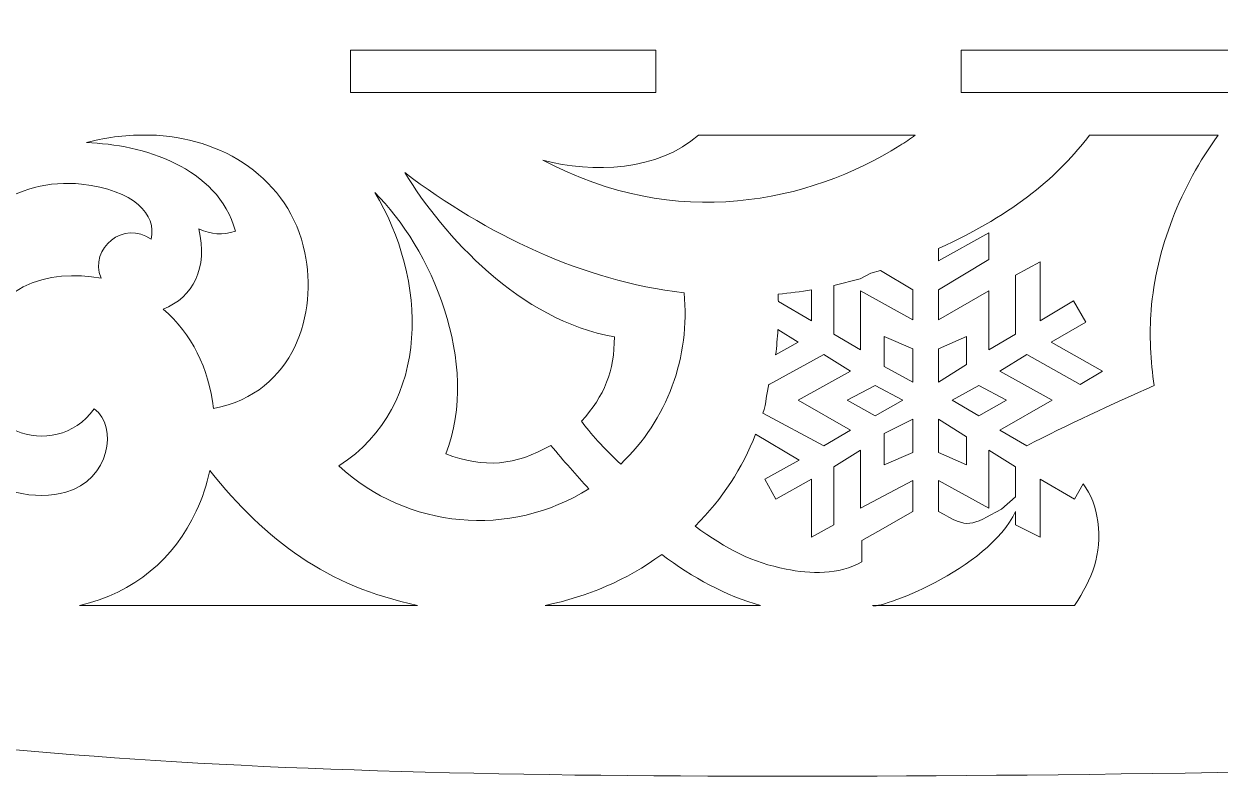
# Model space of a CAD drawing. Header units: centimetres. Extents: x -58 to 67, y -35 to 41.
# Drawn here: x 7.69 to 24.62, y 2.76 to 13.5 of the extents above; entities that cross this region are included whole.
import ezdxf

# ---------------------------------------------------------------- set-up
doc = ezdxf.new("R2010")
doc.units = ezdxf.units.CM
doc.header["$MEASUREMENT"] = 0
doc.layers.add('layer 1', color=7, linetype='Continuous')

msp = doc.modelspace()

# ---------------------------------------------------------------- linework, layer by layer
at = {"layer": 'layer 1', "color": 142, "lineweight": 9}
for points, knots in [([(7.38715, 26.15563), (7.38715, 26.15563), (7.38715, 25.29188), (7.38715, 25.29188), (7.38715, 25.29188), (6.00469, 23.97605), (5.20317, 22.65694), (4.86885, 21.24655), (4.86885, 21.24655), (4.40356, 19.28351), (4.86178, 17.26045), (5.93355, 14.91358), (5.93355, 14.91358), (6.05373, 14.65043), (6.14211, 14.40692), (6.20257, 14.18248), (6.20257, 14.18248), (6.20257, 14.18248), (5.89483, 13.78157), (5.89483, 13.78157), (5.89483, 13.78157), (5.89483, 13.78157), (5.54014, 13.72841), (5.54014, 13.72841), (5.54014, 13.72841), (5.54014, 13.72841), (5.86681, 14.17022), (5.86681, 14.17022), (5.86681, 14.17022), (5.86681, 14.17022), (5.72532, 14.28412), (5.72532, 14.28412), (5.72532, 14.28412), (5.72532, 14.28412), (5.28474, 13.70083), (5.28474, 13.70083), (5.28474, 13.70083), (5.22895, 13.83512), (5.20614, 13.91489), (5.0314, 14.02729), (5.0314, 14.02729), (5.0314, 14.02729), (5.70081, 14.30533), (5.70081, 14.30533), (5.70081, 14.30533), (5.70081, 14.30533), (5.63407, 14.46599), (5.63407, 14.46599), (5.63407, 14.46599), (5.63407, 14.46599), (5.12925, 14.26415), (5.12925, 14.26415), (5.12925, 14.26415), (5.12925, 14.26415), (5.27013, 14.60522), (5.27013, 14.60522), (5.27013, 14.60522), (5.27013, 14.60522), (5.77887, 14.81654), (5.77887, 14.81654), (5.77887, 14.81654), (5.77887, 14.81654), (5.69875, 14.97164), (5.69875, 14.97164), (5.69875, 14.97164), (5.69875, 14.97164), (5.36796, 14.84207), (5.36796, 14.84207), (5.36796, 14.84207), (5.36796, 14.84207), (5.47755, 15.10738), (5.47755, 15.10738), (5.47755, 15.10738), (5.47755, 15.10738), (5.31648, 15.1739), (5.31648, 15.1739), (5.31648, 15.1739), (5.31648, 15.1739), (5.20689, 14.90863), (5.20689, 14.90863), (5.20689, 14.90863), (5.20689, 14.90863), (5.06395, 15.23384), (5.06395, 15.23384), (5.06395, 15.23384), (5.06395, 15.23384), (4.89774, 15.1805), (4.89774, 15.1805), (4.89774, 15.1805), (4.89774, 15.1805), (5.10906, 14.67176), (5.10906, 14.67176), (5.10906, 14.67176), (5.10906, 14.67176), (4.96818, 14.33068), (4.96818, 14.33068), (4.96818, 14.33068), (4.96818, 14.33068), (4.75294, 14.82994), (4.75294, 14.82994), (4.75294, 14.82994), (4.75294, 14.82994), (4.59229, 14.76322), (4.59229, 14.76322), (4.59229, 14.76322), (4.59229, 14.76322), (4.87033, 14.09381), (4.87033, 14.09381), (4.87033, 14.09381), (4.87033, 14.09381), (4.83799, 14.09608), (4.83799, 14.09608), (4.83799, 14.09608), (4.71016, 14.12669), (4.58431, 14.10844), (4.46046, 14.04128), (4.46046, 14.04128), (4.46046, 14.04128), (4.55047, 14.7694), (4.55047, 14.7694), (4.55047, 14.7694), (4.55047, 14.7694), (4.36984, 14.78855), (4.36984, 14.78855), (4.36984, 14.78855), (4.36984, 14.78855), (4.29897, 14.24108), (4.29897, 14.24108), (4.29897, 14.24108), (4.29897, 14.24108), (4.07571, 14.53295), (4.07571, 14.53295), (4.07571, 14.53295), (4.07571, 14.53295), (4.15605, 15.07649), (4.15605, 15.07649), (4.15605, 15.07649), (4.15605, 15.07649), (3.97932, 15.10513), (3.97932, 15.10513), (3.97932, 15.10513), (3.97932, 15.10513), (3.92763, 14.73829), (3.92763, 14.73829), (3.92763, 14.73829), (3.92763, 14.73829), (3.74556, 14.96878), (3.74556, 14.96878), (3.74556, 14.96878), (3.74556, 14.96878), (3.61106, 14.85797), (3.61106, 14.85797), (3.61106, 14.85797), (3.61106, 14.85797), (3.78365, 14.63141), (3.78365, 14.63141), (3.78365, 14.63141), (3.78365, 14.63141), (3.41682, 14.68309), (3.41682, 14.68309), (3.41682, 14.68309), (3.41682, 14.68309), (3.40715, 14.49856), (3.40715, 14.49856), (3.40715, 14.49856), (3.40715, 14.49856), (3.93174, 14.42606), (3.93174, 14.42606), (3.93174, 14.42606), (3.93174, 14.42606), (4.1684, 14.13974), (4.1684, 14.13974), (4.1684, 14.13974), (4.1684, 14.13974), (3.61704, 14.20114), (3.61704, 14.20114), (3.61704, 14.20114), (3.61704, 14.20114), (3.60177, 14.02997), (3.60177, 14.02997), (3.60177, 14.02997), (3.60177, 14.02997), (4.31649, 13.93441), (4.31649, 13.93441), (4.31649, 13.93441), (4.29034, 13.87115), (4.22954, 13.85737), (4.20033, 13.76056), (4.20033, 13.76056), (4.20033, 13.76056), (4.15995, 13.55542), (4.15995, 13.55542), (4.15995, 13.55542), (4.15995, 13.55542), (3.58613, 13.99207), (3.58613, 13.99207), (3.58613, 13.99207), (3.58613, 13.99207), (3.47223, 13.85057), (3.47223, 13.85057), (3.47223, 13.85057), (3.47223, 13.85057), (3.91011, 13.51444), (3.91011, 13.51444), (3.91011, 13.51444), (3.91011, 13.51444), (3.53649, 13.46912), (3.53649, 13.46912), (3.53649, 13.46912), (3.53649, 13.46912), (3.11756, 13.79744), (3.11756, 13.79744), (3.11756, 13.79744), (3.11756, 13.79744), (2.99417, 13.65986), (2.99417, 13.65986), (2.99417, 13.65986), (2.99417, 13.65986), (3.28664, 13.42814), (3.28664, 13.42814), (3.28664, 13.42814), (3.28664, 13.42814), (3.00837, 13.39891), (3.00837, 13.39891), (3.00837, 13.39891), (3.00837, 13.39891), (3.02157, 13.216), (3.02157, 13.216), (3.02157, 13.216), (3.02157, 13.216), (3.31322, 13.25078), (3.31322, 13.25078), (3.31322, 13.25078), (3.31322, 13.25078), (3.09488, 12.96389), (3.09488, 12.96389), (3.09488, 12.96389), (3.09488, 12.96389), (3.2403, 12.85946), (3.2403, 12.85946), (3.2403, 12.85946), (3.2403, 12.85946), (3.56304, 13.29179), (3.56304, 13.29179), (3.56304, 13.29179), (3.56304, 13.29179), (3.9272, 13.34101), (3.9272, 13.34101), (3.9272, 13.34101), (3.9272, 13.34101), (3.59108, 12.90313), (3.59108, 12.90313), (3.59108, 12.90313), (3.59108, 12.90313), (3.73647, 12.7987), (3.73647, 12.7987), (3.73647, 12.7987), (3.73647, 12.7987), (4.18817, 13.35523), (4.18817, 13.35523), (4.18817, 13.35523), (4.22853, 13.22024), (4.31112, 13.11589), (4.43593, 13.04213), (4.43593, 13.04213), (4.43593, 13.04213), (3.76655, 12.76409), (3.76655, 12.76409), (3.76655, 12.76409), (3.76655, 12.76409), (3.8372, 12.61292), (3.8372, 12.61292), (3.8372, 12.61292), (3.8372, 12.61292), (4.34202, 12.81476), (4.34202, 12.81476), (4.34202, 12.81476), (4.34202, 12.81476), (4.20113, 12.47366), (4.20113, 12.47366), (4.20113, 12.47366), (4.20113, 12.47366), (3.69371, 12.26551), (3.69371, 12.26551), (3.69371, 12.26551), (3.69371, 12.26551), (3.76599, 12.10361), (3.76599, 12.10361), (3.76599, 12.10361), (3.63426, 12.15979), (3.51173, 12.23104), (3.40248, 12.31739), (3.40248, 12.31739), (3.01959, 12.61999), (2.81415, 13.17677), (3.02397, 14.00986), (3.02397, 14.00986), (3.44958, 15.69968), (2.93222, 17.38687), (1.79709, 18.62927), (1.79709, 18.62927), (0.76598, 19.75784), (-0.80773, 20.5321), (-2.35978, 20.31743), (-2.35978, 20.31743), (-5.84082, 19.83599), (-7.28842, 16.9247), (-6.88327, 13.62848), (-6.88327, 13.62848), (-6.81175, 13.0466), (-6.68308, 12.45034), (-6.49995, 11.85148), (-6.49995, 11.85148), (-7.36701, 11.69893), (-8.16864, 11.15807), (-8.48716, 10.19053), (-8.48716, 10.19053), (-8.66404, 9.64957), (-8.59498, 8.90006), (-8.10111, 8.4115), (-8.10111, 8.4115), (-7.69245, 8.06212), (-7.18881, 8.02994), (-6.79386, 8.4115), (-6.79386, 8.4115), (-6.35494, 8.86483), (-6.70518, 9.64957), (-7.31545, 9.57253), (-7.31545, 9.57253), (-7.45153, 10.03391), (-7.14411, 10.26961), (-6.7092, 10.31186), (-6.7092, 10.31186), (-6.34251, 10.34302), (-5.88438, 10.07701), (-5.39457, 9.31423), (-5.39457, 9.31423), (-5.33038, 9.20251), (-5.26443, 9.09272), (-5.19718, 8.98285), (-5.19718, 8.98285), (-3.51631, 6.26828), (-0.94101, 4.67692), (3.45657, 3.80087), (3.45657, 3.80087), (8.0451, 2.88679), (14.69478, 2.75803), (24.58824, 2.90611), (24.58824, 2.90611), (39.75031, 3.13304), (47.36185, 3.19624), (59.45496, 3.19624), (59.45496, 3.19624), (60.01422, 3.19624), (60.52633, 3.30436), (60.98863, 3.49937), (60.98863, 3.49937), (60.98863, 3.49937), (61.16397, 3.499), (61.16397, 3.499), (61.16397, 3.499), (61.16397, 3.52289), (61.1748, 3.55499), (61.19529, 3.59408), (61.19529, 3.59408), (62.2708, 4.12529), (63.05583, 5.1404), (63.51286, 6.34408), (63.51286, 6.34408), (64.6948, 9.45686), (63.59464, 13.86778), (59.61073, 14.13887), (59.61073, 14.13887), (57.86094, 14.25793), (56.98468, 13.91047), (56.13717, 13.47833), (56.13717, 13.47833), (56.13717, 13.47833), (56.13717, 21.45068), (56.13717, 21.45068), (56.13717, 21.45068), (58.35885, 21.38267), (60.82353, 22.99694), (61.68583, 24.82226), (61.68583, 24.82226), (62.54098, 26.63248), (62.42842, 29.09026), (61.88545, 31.03108), (61.88545, 31.03108), (62.12275, 30.95615), (62.37174, 30.91583), (62.62501, 30.90724), (62.62501, 30.90724), (64.12515, 30.79567), (65.35615, 31.71448), (65.99025, 32.96518), (65.99025, 32.96518), (66.9735, 34.90451), (66.1821, 37.74371), (64.66437, 39.12128), (64.66437, 39.12128), (64.58664, 39.19013), (64.50795, 39.25337), (64.42798, 39.31285), (64.42798, 39.31285), (64.16728, 39.53111), (63.88251, 39.72143), (63.57903, 39.86879), (63.57903, 39.86879), (62.05119, 40.62173), (59.98686, 40.49575), (58.35705, 39.50863), (58.35705, 39.50863), (56.7276, 38.52209), (55.53705, 36.67177), (54.85867, 34.9514), (54.85867, 34.9514), (54.18147, 33.23314), (54.02509, 31.63946), (53.66349, 30.39607), (53.66349, 30.39607), (53.30046, 29.14996), (52.74229, 28.25672), (52.09654, 27.76681), (52.09654, 27.76681), (51.55674, 27.34712), (50.96161, 27.22021), (50.5221, 27.53522), (50.5221, 27.53522), (50.5221, 27.53522), (50.52222, 27.53545), (50.52222, 27.53545), (50.52222, 27.53545), (50.98242, 28.39834), (50.394, 28.97783), (49.81056, 28.91899), (49.81056, 28.91899), (47.56875, 29.15227), (44.22534, 22.92692), (42.01558, 21.61558), (42.01558, 21.61558), (39.78744, 20.29331), (38.88165, 20.15618), (36.74191, 21.20095), (36.74191, 21.20095), (37.79361, 20.93414), (39.36087, 21.10064), (39.69991, 22.25749), (39.69991, 22.25749), (39.42244, 22.34287), (39.15673, 22.37008), (38.86816, 22.34287), (38.86816, 22.34287), (39.38607, 22.86205), (39.59958, 23.60294), (39.33799, 24.25846), (39.33799, 24.25846), (39.15, 24.72955), (38.89852, 24.83569), (38.58604, 24.94412), (38.58604, 24.94412), (37.45837, 25.3354), (37.09443, 23.62669), (38.2998, 23.61014), (38.2998, 23.61014), (38.32737, 23.15762), (38.00181, 22.77023), (37.50682, 22.54291), (37.50682, 22.54291), (36.92263, 22.26601), (36.10968, 22.21798), (35.14479, 22.45759), (35.14479, 22.45759), (34.1823, 22.69714), (33.07368, 23.23075), (31.67128, 23.43083), (31.67128, 23.43083), (30.44592, 23.60545), (28.99692, 23.53255), (27.77694, 22.97936), (27.77694, 22.97936), (27.77694, 22.97936), (27.77638, 22.97918), (27.77638, 22.97918), (27.77638, 22.97918), (26.5537, 22.58264), (24.00889, 21.2539), (22.26718, 21.6017), (22.26718, 21.6017), (20.20122, 22.01893), (17.75556, 23.43164), (16.43341, 26.28875), (16.43341, 26.28875), (17.27026, 25.12822), (18.94489, 23.95606), (20.15673, 24.80986), (20.15673, 24.80986), (19.94733, 25.13086), (19.70542, 25.38434), (19.39968, 25.60358), (19.39968, 25.60358), (20.3049, 25.67483), (21.07752, 26.2247), (21.31587, 27.09547), (21.31587, 27.09547), (21.48715, 27.72128), (21.31915, 28.04063), (21.09264, 28.41422), (21.09264, 28.41422), (20.27514, 29.7625), (18.62035, 28.38472), (19.79871, 27.34037), (19.79871, 27.34037), (19.48296, 26.86978), (18.86769, 26.76469), (18.20632, 26.96227), (18.20632, 26.96227), (17.41926, 27.18691), (16.57965, 27.83278), (15.80796, 28.89242), (15.80796, 28.89242), (15.03861, 29.94995), (14.34777, 31.42265), (13.11387, 32.81639), (13.11387, 32.81639), (11.87815, 34.21171), (10.10589, 35.53649), (8.20458, 35.8633), (8.20458, 35.8633), (6.3027, 36.19051), (4.27507, 35.52391), (3.0614, 34.21693), (3.0614, 34.21693), (1.89666, 32.97679), (1.28169, 31.42991), (1.81064, 29.0048), (1.81064, 29.0048), (2.33958, 26.57966), (4.24202, 24.92476), (7.01793, 25.96426), (7.01793, 25.96426), (7.14559, 26.01992), (7.26907, 26.08372), (7.38715, 26.15563)], [0, 0, 0, 0, 0.00729927, 0.00729927, 0.00729927, 0.00729927, 0.01459854, 0.01459854, 0.01459854, 0.01459854, 0.02189781, 0.02189781, 0.02189781, 0.02189781, 0.02919708, 0.02919708, 0.02919708, 0.02919708, 0.03649635, 0.03649635, 0.03649635, 0.03649635, 0.04379562, 0.04379562, 0.04379562, 0.04379562, 0.05109489, 0.05109489, 0.05109489, 0.05109489, 0.05839416, 0.05839416, 0.05839416, 0.05839416, 0.06569343, 0.06569343, 0.06569343, 0.06569343, 0.0729927, 0.0729927, 0.0729927, 0.0729927, 0.08029197, 0.08029197, 0.08029197, 0.08029197, 0.08759124, 0.08759124, 0.08759124, 0.08759124, 0.09489051, 0.09489051, 0.09489051, 0.09489051, 0.10218978, 0.10218978, 0.10218978, 0.10218978, 0.10948905, 0.10948905, 0.10948905, 0.10948905, 0.11678832, 0.11678832, 0.11678832, 0.11678832, 0.12408759, 0.12408759, 0.12408759, 0.12408759, 0.13138686, 0.13138686, 0.13138686, 0.13138686, 0.13868613, 0.13868613, 0.13868613, 0.13868613, 0.1459854, 0.1459854, 0.1459854, 0.1459854, 0.15328467, 0.15328467, 0.15328467, 0.15328467, 0.16058394, 0.16058394, 0.16058394, 0.16058394, 0.16788321, 0.16788321, 0.16788321, 0.16788321, 0.17518248, 0.17518248, 0.17518248, 0.17518248, 0.18248175, 0.18248175, 0.18248175, 0.18248175, 0.18978102, 0.18978102, 0.18978102, 0.18978102, 0.19708029, 0.19708029, 0.19708029, 0.19708029, 0.20437956, 0.20437956, 0.20437956, 0.20437956, 0.21167883, 0.21167883, 0.21167883, 0.21167883, 0.2189781, 0.2189781, 0.2189781, 0.2189781, 0.22627737, 0.22627737, 0.22627737, 0.22627737, 0.23357664, 0.23357664, 0.23357664, 0.23357664, 0.24087591, 0.24087591, 0.24087591, 0.24087591, 0.24817518, 0.24817518, 0.24817518, 0.24817518, 0.25547445, 0.25547445, 0.25547445, 0.25547445, 0.26277372, 0.26277372, 0.26277372, 0.26277372, 0.27007299, 0.27007299, 0.27007299, 0.27007299, 0.27737226, 0.27737226, 0.27737226, 0.27737226, 0.28467153, 0.28467153, 0.28467153, 0.28467153, 0.2919708, 0.2919708, 0.2919708, 0.2919708, 0.29927007, 0.29927007, 0.29927007, 0.29927007, 0.30656934, 0.30656934, 0.30656934, 0.30656934, 0.31386861, 0.31386861, 0.31386861, 0.31386861, 0.32116788, 0.32116788, 0.32116788, 0.32116788, 0.32846715, 0.32846715, 0.32846715, 0.32846715, 0.33576642, 0.33576642, 0.33576642, 0.33576642, 0.34306569, 0.34306569, 0.34306569, 0.34306569, 0.35036496, 0.35036496, 0.35036496, 0.35036496, 0.35766423, 0.35766423, 0.35766423, 0.35766423, 0.3649635, 0.3649635, 0.3649635, 0.3649635, 0.37226277, 0.37226277, 0.37226277, 0.37226277, 0.37956204, 0.37956204, 0.37956204, 0.37956204, 0.38686131, 0.38686131, 0.38686131, 0.38686131, 0.39416058, 0.39416058, 0.39416058, 0.39416058, 0.40145985, 0.40145985, 0.40145985, 0.40145985, 0.40875912, 0.40875912, 0.40875912, 0.40875912, 0.41605839, 0.41605839, 0.41605839, 0.41605839, 0.42335766, 0.42335766, 0.42335766, 0.42335766, 0.43065693, 0.43065693, 0.43065693, 0.43065693, 0.4379562, 0.4379562, 0.4379562, 0.4379562, 0.44525547, 0.44525547, 0.44525547, 0.44525547, 0.45255474, 0.45255474, 0.45255474, 0.45255474, 0.45985401, 0.45985401, 0.45985401, 0.45985401, 0.46715328, 0.46715328, 0.46715328, 0.46715328, 0.47445255, 0.47445255, 0.47445255, 0.47445255, 0.48175182, 0.48175182, 0.48175182, 0.48175182, 0.48905109, 0.48905109, 0.48905109, 0.48905109, 0.49635036, 0.49635036, 0.49635036, 0.49635036, 0.50364964, 0.50364964, 0.50364964, 0.50364964, 0.51094891, 0.51094891, 0.51094891, 0.51094891, 0.51824818, 0.51824818, 0.51824818, 0.51824818, 0.52554745, 0.52554745, 0.52554745, 0.52554745, 0.53284672, 0.53284672, 0.53284672, 0.53284672, 0.54014599, 0.54014599, 0.54014599, 0.54014599, 0.54744526, 0.54744526, 0.54744526, 0.54744526, 0.55474453, 0.55474453, 0.55474453, 0.55474453, 0.5620438, 0.5620438, 0.5620438, 0.5620438, 0.56934307, 0.56934307, 0.56934307, 0.56934307, 0.57664234, 0.57664234, 0.57664234, 0.57664234, 0.58394161, 0.58394161, 0.58394161, 0.58394161, 0.59124088, 0.59124088, 0.59124088, 0.59124088, 0.59854015, 0.59854015, 0.59854015, 0.59854015, 0.60583942, 0.60583942, 0.60583942, 0.60583942, 0.61313869, 0.61313869, 0.61313869, 0.61313869, 0.62043796, 0.62043796, 0.62043796, 0.62043796, 0.62773723, 0.62773723, 0.62773723, 0.62773723, 0.6350365, 0.6350365, 0.6350365, 0.6350365, 0.64233577, 0.64233577, 0.64233577, 0.64233577, 0.64963504, 0.64963504, 0.64963504, 0.64963504, 0.65693431, 0.65693431, 0.65693431, 0.65693431, 0.66423358, 0.66423358, 0.66423358, 0.66423358, 0.67153285, 0.67153285, 0.67153285, 0.67153285, 0.67883212, 0.67883212, 0.67883212, 0.67883212, 0.68613139, 0.68613139, 0.68613139, 0.68613139, 0.69343066, 0.69343066, 0.69343066, 0.69343066, 0.70072993, 0.70072993, 0.70072993, 0.70072993, 0.7080292, 0.7080292, 0.7080292, 0.7080292, 0.71532847, 0.71532847, 0.71532847, 0.71532847, 0.72262774, 0.72262774, 0.72262774, 0.72262774, 0.72992701, 0.72992701, 0.72992701, 0.72992701, 0.73722628, 0.73722628, 0.73722628, 0.73722628, 0.74452555, 0.74452555, 0.74452555, 0.74452555, 0.75182482, 0.75182482, 0.75182482, 0.75182482, 0.75912409, 0.75912409, 0.75912409, 0.75912409, 0.76642336, 0.76642336, 0.76642336, 0.76642336, 0.77372263, 0.77372263, 0.77372263, 0.77372263, 0.7810219, 0.7810219, 0.7810219, 0.7810219, 0.78832117, 0.78832117, 0.78832117, 0.78832117, 0.79562044, 0.79562044, 0.79562044, 0.79562044, 0.80291971, 0.80291971, 0.80291971, 0.80291971, 0.81021898, 0.81021898, 0.81021898, 0.81021898, 0.81751825, 0.81751825, 0.81751825, 0.81751825, 0.82481752, 0.82481752, 0.82481752, 0.82481752, 0.83211679, 0.83211679, 0.83211679, 0.83211679, 0.83941606, 0.83941606, 0.83941606, 0.83941606, 0.84671533, 0.84671533, 0.84671533, 0.84671533, 0.8540146, 0.8540146, 0.8540146, 0.8540146, 0.86131387, 0.86131387, 0.86131387, 0.86131387, 0.86861314, 0.86861314, 0.86861314, 0.86861314, 0.87591241, 0.87591241, 0.87591241, 0.87591241, 0.88321168, 0.88321168, 0.88321168, 0.88321168, 0.89051095, 0.89051095, 0.89051095, 0.89051095, 0.89781022, 0.89781022, 0.89781022, 0.89781022, 0.90510949, 0.90510949, 0.90510949, 0.90510949, 0.91240876, 0.91240876, 0.91240876, 0.91240876, 0.91970803, 0.91970803, 0.91970803, 0.91970803, 0.9270073, 0.9270073, 0.9270073, 0.9270073, 0.93430657, 0.93430657, 0.93430657, 0.93430657, 0.94160584, 0.94160584, 0.94160584, 0.94160584, 0.94890511, 0.94890511, 0.94890511, 0.94890511, 0.95620438, 0.95620438, 0.95620438, 0.95620438, 0.96350365, 0.96350365, 0.96350365, 0.96350365, 0.97080292, 0.97080292, 0.97080292, 0.97080292, 0.97810219, 0.97810219, 0.97810219, 0.97810219, 0.98540146, 0.98540146, 0.98540146, 0.98540146, 1, 1, 1, 1]), ([(16.07925, 13.13075), (16.07925, 13.13075), (16.63263, 13.13075), (16.63263, 13.13075), (16.63263, 13.13075), (16.63263, 13.13075), (16.63263, 12.53075), (16.63263, 12.53075), (16.63263, 12.53075), (16.63263, 12.53075), (12.3099, 12.53075), (12.3099, 12.53075), (12.3099, 12.53075), (12.3099, 12.53075), (12.3099, 13.13075), (12.3099, 13.13075), (12.3099, 13.13075), (12.3099, 13.13075), (12.65733, 13.13075), (12.65733, 13.13075), (12.65733, 13.13075), (12.65733, 13.13075), (16.07925, 13.13075), (16.07925, 13.13075)], [0, 0, 0, 0, 0.14285714, 0.14285714, 0.14285714, 0.14285714, 0.28571429, 0.28571429, 0.28571429, 0.28571429, 0.42857143, 0.42857143, 0.42857143, 0.42857143, 0.57142857, 0.57142857, 0.57142857, 0.57142857, 0.71428571, 0.71428571, 0.71428571, 0.71428571, 1, 1, 1, 1]), ([(25.27807, 13.13075), (25.27807, 13.13075), (23.51643, 13.13075), (23.51643, 13.13075), (23.51643, 13.13075), (23.51643, 13.13075), (21.38235, 13.13075), (21.38235, 13.13075), (21.38235, 13.13075), (21.38235, 13.13075), (21.13177, 13.13075), (21.13177, 13.13075), (21.13177, 13.13075), (21.13177, 13.13075), (20.95632, 13.13075), (20.95632, 13.13075), (20.95632, 13.13075), (20.95632, 13.13075), (20.95534, 13.13075), (20.95534, 13.13075), (20.95534, 13.13075), (20.95534, 13.13075), (20.95534, 12.53075), (20.95534, 12.53075), (20.95534, 12.53075), (20.95534, 12.53075), (25.27807, 12.53075), (25.27807, 12.53075), (25.27807, 12.53075), (25.27807, 12.53075), (25.27807, 13.13075), (25.27807, 13.13075)], [0, 0, 0, 0, 0.11111111, 0.11111111, 0.11111111, 0.11111111, 0.22222222, 0.22222222, 0.22222222, 0.22222222, 0.33333333, 0.33333333, 0.33333333, 0.33333333, 0.44444444, 0.44444444, 0.44444444, 0.44444444, 0.55555556, 0.55555556, 0.55555556, 0.55555556, 0.66666667, 0.66666667, 0.66666667, 0.66666667, 0.77777778, 0.77777778, 0.77777778, 0.77777778, 1, 1, 1, 1]), ([(9.4702, 11.93075), (9.14074, 11.93075), (8.90413, 11.91157), (8.57314, 11.82283), (8.57314, 11.82283), (9.36363, 11.79655), (10.4317, 11.48276), (10.68141, 10.57072), (10.68141, 10.57072), (10.49617, 10.50839), (10.34089, 10.52075), (10.16341, 10.60111), (10.16341, 10.60111), (10.29444, 10.05338), (10.08291, 9.62882), (9.65772, 9.46598), (9.65772, 9.46598), (10.06527, 9.1154), (10.3033, 8.63518), (10.36926, 8.0588), (10.36926, 8.0588), (11.53797, 8.28656), (11.83821, 9.42377), (11.66484, 10.26517), (11.66484, 10.26517), (11.44446, 11.32489), (10.48561, 11.90371), (9.4702, 11.93075)], [0, 0, 0, 0, 0.125, 0.125, 0.125, 0.125, 0.25, 0.25, 0.25, 0.25, 0.375, 0.375, 0.375, 0.375, 0.5, 0.5, 0.5, 0.5, 0.625, 0.625, 0.625, 0.625, 0.75, 0.75, 0.75, 0.75, 1, 1, 1, 1]), ([(20.30569, 11.93075), (20.30569, 11.93075), (17.23699, 11.93075), (17.23699, 11.93075), (17.23699, 11.93075), (16.68033, 11.42452), (15.72987, 11.38202), (15.03514, 11.57549), (15.03514, 11.57549), (16.91742, 10.56661), (18.80794, 10.97728), (20.08599, 11.78057), (20.08599, 11.78057), (20.16241, 11.82884), (20.23557, 11.87897), (20.30569, 11.93075)], [0, 0, 0, 0, 0.2, 0.2, 0.2, 0.2, 0.4, 0.4, 0.4, 0.4, 0.6, 0.6, 0.6, 0.6, 1, 1, 1, 1]), ([(24.59479, 11.93075), (24.59479, 11.93075), (22.77324, 11.93075), (22.77324, 11.93075), (22.77324, 11.93075), (22.3443, 11.36683), (21.74095, 10.82989), (20.63632, 10.32272), (20.63632, 10.32272), (20.63632, 10.32272), (20.63632, 10.15127), (20.63632, 10.15127), (20.63632, 10.15127), (20.63632, 10.15127), (21.34633, 10.54574), (21.34633, 10.54574), (21.34633, 10.54574), (21.34633, 10.54574), (21.34633, 10.16707), (21.34633, 10.16707), (21.34633, 10.16707), (21.34633, 10.16707), (20.63631, 9.74102), (20.63631, 9.74102), (20.63631, 9.74102), (20.63631, 9.74102), (20.63631, 9.31504), (20.63631, 9.31504), (20.63631, 9.31504), (20.63631, 9.31504), (21.34635, 9.72526), (21.34635, 9.72526), (21.34635, 9.72526), (21.34635, 9.72526), (21.34633, 8.88901), (21.34633, 8.88901), (21.34633, 8.88901), (21.34633, 8.88901), (21.72501, 9.10991), (21.72501, 9.10991), (21.72501, 9.10991), (21.72501, 9.10991), (21.72501, 9.94615), (21.72501, 9.94615), (21.72501, 9.94615), (21.72501, 9.94615), (22.07214, 10.13549), (22.07214, 10.13549), (22.07214, 10.13549), (22.07214, 9.73487), (22.07215, 9.67039), (22.07215, 9.29924), (22.07215, 9.29924), (22.07215, 9.29924), (22.54548, 9.58325), (22.54548, 9.58325), (22.54548, 9.58325), (22.54548, 9.58325), (22.71906, 9.28346), (22.71906, 9.28346), (22.71906, 9.28346), (22.71906, 9.28346), (22.22992, 8.99945), (22.22992, 8.99945), (22.22992, 8.99945), (22.22992, 8.99945), (22.95573, 8.58922), (22.95573, 8.58922), (22.95573, 8.58922), (22.95573, 8.58922), (22.64016, 8.39987), (22.64016, 8.39987), (22.64016, 8.39987), (22.64016, 8.39987), (21.88279, 8.8259), (21.88279, 8.8259), (21.88279, 8.8259), (21.88279, 8.8259), (21.50412, 8.58922), (21.50412, 8.58922), (21.50412, 8.58922), (21.50412, 8.58922), (22.2457, 8.17898), (22.2457, 8.17898), (22.2457, 8.17898), (22.2457, 8.17898), (21.50412, 7.75297), (21.50412, 7.75297), (21.50412, 7.75297), (21.50412, 7.75297), (21.88279, 7.53208), (21.88279, 7.53208), (21.88279, 7.53208), (22.44796, 7.82042), (23.09832, 8.12771), (23.68669, 8.38288), (23.68669, 8.38288), (23.63866, 8.71663), (23.61645, 9.11836), (23.64433, 9.45004), (23.64433, 9.45004), (23.71525, 10.31897), (24.06162, 11.20228), (24.59479, 11.93075)], [0, 0, 0, 0, 0.03703704, 0.03703704, 0.03703704, 0.03703704, 0.07407407, 0.07407407, 0.07407407, 0.07407407, 0.11111111, 0.11111111, 0.11111111, 0.11111111, 0.14814815, 0.14814815, 0.14814815, 0.14814815, 0.18518519, 0.18518519, 0.18518519, 0.18518519, 0.22222222, 0.22222222, 0.22222222, 0.22222222, 0.25925926, 0.25925926, 0.25925926, 0.25925926, 0.2962963, 0.2962963, 0.2962963, 0.2962963, 0.33333333, 0.33333333, 0.33333333, 0.33333333, 0.37037037, 0.37037037, 0.37037037, 0.37037037, 0.40740741, 0.40740741, 0.40740741, 0.40740741, 0.44444444, 0.44444444, 0.44444444, 0.44444444, 0.48148148, 0.48148148, 0.48148148, 0.48148148, 0.51851852, 0.51851852, 0.51851852, 0.51851852, 0.55555556, 0.55555556, 0.55555556, 0.55555556, 0.59259259, 0.59259259, 0.59259259, 0.59259259, 0.62962963, 0.62962963, 0.62962963, 0.62962963, 0.66666667, 0.66666667, 0.66666667, 0.66666667, 0.7037037, 0.7037037, 0.7037037, 0.7037037, 0.74074074, 0.74074074, 0.74074074, 0.74074074, 0.77777778, 0.77777778, 0.77777778, 0.77777778, 0.81481481, 0.81481481, 0.81481481, 0.81481481, 0.85185185, 0.85185185, 0.85185185, 0.85185185, 0.88888889, 0.88888889, 0.88888889, 0.88888889, 0.92592593, 0.92592593, 0.92592593, 0.92592593, 1, 1, 1, 1]), ([(13.07811, 11.39825), (14.24086, 10.525), (15.57499, 9.86906), (17.03251, 9.69734), (17.03251, 9.69734), (17.12533, 8.79358), (16.79254, 7.89595), (16.13572, 7.27405), (16.13572, 7.27405), (15.89992, 7.49561), (15.6982, 7.71101), (15.58108, 7.88206), (15.58108, 7.88206), (15.90559, 8.23604), (16.047, 8.59213), (16.047, 9.0754), (16.047, 9.0754), (14.71477, 9.29696), (13.62397, 10.50839), (13.07811, 11.39825)], [0, 0, 0, 0, 0.16666667, 0.16666667, 0.16666667, 0.16666667, 0.33333333, 0.33333333, 0.33333333, 0.33333333, 0.5, 0.5, 0.5, 0.5, 0.66666667, 0.66666667, 0.66666667, 0.66666667, 1, 1, 1, 1]), ([(7.24281, 10.90529), (7.16055, 10.82521), (7.07461, 10.74971), (6.98539, 10.6789), (6.98539, 10.6789), (6.86011, 10.54532), (6.75402, 10.39096), (6.67285, 10.21882), (6.67285, 10.21882), (6.54591, 9.95291), (6.45718, 9.67109), (6.40663, 9.38561), (6.40663, 9.38561), (6.26779, 8.59213), (6.43707, 7.77334), (6.84418, 7.31423), (6.84418, 7.31423), (7.24507, 6.85306), (7.88025, 6.75671), (8.27905, 6.87371), (8.27905, 6.87371), (8.90275, 7.05461), (9.02791, 7.79932), (8.68203, 8.05466), (8.68203, 8.05466), (8.10982, 7.27405), (6.87049, 7.77334), (7.00104, 8.73533), (7.00104, 8.73533), (7.15219, 9.82804), (8.05869, 10.04053), (8.77903, 9.90242), (8.77903, 9.90242), (8.60775, 10.33525), (9.10719, 10.72582), (9.48645, 10.45838), (9.48645, 10.45838), (9.5752, 10.80257), (9.24237, 11.15452), (8.50299, 11.23489), (8.50299, 11.23489), (8.04573, 11.28656), (7.59868, 11.16233), (7.24281, 10.90529)], [0, 0, 0, 0, 0.08333333, 0.08333333, 0.08333333, 0.08333333, 0.16666667, 0.16666667, 0.16666667, 0.16666667, 0.25, 0.25, 0.25, 0.25, 0.33333333, 0.33333333, 0.33333333, 0.33333333, 0.41666667, 0.41666667, 0.41666667, 0.41666667, 0.5, 0.5, 0.5, 0.5, 0.58333333, 0.58333333, 0.58333333, 0.58333333, 0.66666667, 0.66666667, 0.66666667, 0.66666667, 0.75, 0.75, 0.75, 0.75, 0.83333333, 0.83333333, 0.83333333, 0.83333333, 1, 1, 1, 1]), ([(12.1447, 7.24778), (13.48312, 8.10515), (13.38612, 9.92249), (12.65298, 11.1164), (12.65298, 11.1164), (13.44082, 10.34348), (14.1642, 8.7008), (13.65859, 7.41679), (13.65859, 7.41679), (14.20855, 7.21376), (14.63788, 7.24778), (15.14767, 7.53787), (15.14767, 7.53787), (15.32929, 7.31423), (15.50886, 7.11278), (15.6858, 6.92365), (15.6858, 6.92365), (14.56717, 6.21929), (13.11627, 6.35429), (12.1447, 7.24778)], [0, 0, 0, 0, 0.16666667, 0.16666667, 0.16666667, 0.16666667, 0.33333333, 0.33333333, 0.33333333, 0.33333333, 0.5, 0.5, 0.5, 0.5, 0.66666667, 0.66666667, 0.66666667, 0.66666667, 1, 1, 1, 1]), ([(19.15314, 9.80078), (19.15314, 9.80078), (19.15314, 9.10991), (19.15314, 9.10991), (19.15314, 9.10991), (19.15314, 9.10991), (19.53181, 8.88901), (19.53181, 8.88901), (19.53181, 8.88901), (19.53181, 8.88901), (19.53181, 9.72526), (19.53181, 9.72526), (19.53181, 9.72526), (19.53181, 9.72526), (20.2734, 9.31502), (20.2734, 9.31502), (20.2734, 9.31502), (20.2734, 9.31502), (20.2734, 9.74104), (20.2734, 9.74104), (20.2734, 9.74104), (20.2734, 9.74104), (19.8118, 10.01197), (19.8118, 10.01197), (19.8118, 10.01197), (19.8118, 10.01197), (19.67878, 9.97709), (19.67878, 9.97709), (19.67878, 9.97709), (19.67878, 9.97709), (19.52749, 9.89498), (19.52749, 9.89498), (19.52749, 9.89498), (19.52749, 9.89498), (19.15314, 9.80078), (19.15314, 9.80078)], [0, 0, 0, 0, 0.1, 0.1, 0.1, 0.1, 0.2, 0.2, 0.2, 0.2, 0.3, 0.3, 0.3, 0.3, 0.4, 0.4, 0.4, 0.4, 0.5, 0.5, 0.5, 0.5, 0.6, 0.6, 0.6, 0.6, 0.7, 0.7, 0.7, 0.7, 0.8, 0.8, 0.8, 0.8, 1, 1, 1, 1]), ([(18.36736, 9.57226), (18.36736, 9.57226), (18.83757, 9.29924), (18.83757, 9.29924), (18.83757, 9.29924), (18.83757, 9.29924), (18.83757, 9.73882), (18.83757, 9.73882), (18.83757, 9.73882), (18.68368, 9.71261), (18.52621, 9.692), (18.36469, 9.67931), (18.36469, 9.67931), (18.36588, 9.64351), (18.36676, 9.60782), (18.36736, 9.57226)], [0, 0, 0, 0, 0.2, 0.2, 0.2, 0.2, 0.4, 0.4, 0.4, 0.4, 0.6, 0.6, 0.6, 0.6, 1, 1, 1, 1]), ([(18.32869, 8.81885), (18.32869, 8.81885), (18.64822, 8.99945), (18.64822, 8.99945), (18.64822, 8.99945), (18.64822, 8.99945), (18.36067, 9.17794), (18.36067, 9.17794), (18.36067, 9.17794), (18.35433, 9.05789), (18.34384, 8.93842), (18.32869, 8.81885)], [0, 0, 0, 0, 0.25, 0.25, 0.25, 0.25, 0.5, 0.5, 0.5, 0.5, 1, 1, 1, 1]), ([(19.86316, 9.07835), (19.86316, 9.07835), (19.86316, 8.65234), (19.86316, 8.65234), (19.86316, 8.65234), (19.86316, 8.65234), (20.2734, 8.43143), (20.2734, 8.43143), (20.2734, 8.43143), (20.2734, 8.43143), (20.27341, 8.90477), (20.27341, 8.90477), (20.27341, 8.90477), (20.27341, 8.90477), (19.86316, 9.07835), (19.86316, 9.07835)], [0, 0, 0, 0, 0.2, 0.2, 0.2, 0.2, 0.4, 0.4, 0.4, 0.4, 0.6, 0.6, 0.6, 0.6, 1, 1, 1, 1]), ([(20.63631, 8.90479), (20.63631, 8.90479), (20.63631, 8.43143), (20.63631, 8.43143), (20.63631, 8.43143), (20.63631, 8.43143), (21.03076, 8.68388), (21.03076, 8.68388), (21.03076, 8.68388), (21.03076, 8.68388), (21.03076, 9.07835), (21.03076, 9.07835), (21.03076, 9.07835), (21.03076, 9.07835), (20.63631, 8.90479), (20.63631, 8.90479)], [0, 0, 0, 0, 0.2, 0.2, 0.2, 0.2, 0.4, 0.4, 0.4, 0.4, 0.6, 0.6, 0.6, 0.6, 1, 1, 1, 1]), ([(18.14811, 7.99129), (18.14811, 7.99129), (19.01113, 7.53206), (19.01113, 7.53206), (19.01113, 7.53206), (19.01113, 7.53206), (19.38981, 7.75297), (19.38981, 7.75297), (19.38981, 7.75297), (19.38981, 7.75297), (18.64822, 8.17897), (18.64822, 8.17897), (18.64822, 8.17897), (18.64822, 8.17897), (19.38981, 8.58922), (19.38981, 8.58922), (19.38981, 8.58922), (19.38981, 8.58922), (19.01113, 8.8259), (19.01113, 8.8259), (19.01113, 8.8259), (19.01113, 8.8259), (18.23799, 8.39987), (18.23799, 8.39987), (18.23799, 8.39987), (18.23799, 8.39987), (18.23473, 8.40182), (18.23473, 8.40182), (18.23473, 8.40182), (18.19642, 8.27843), (18.20163, 8.14429), (18.14811, 7.99129)], [0, 0, 0, 0, 0.11111111, 0.11111111, 0.11111111, 0.11111111, 0.22222222, 0.22222222, 0.22222222, 0.22222222, 0.33333333, 0.33333333, 0.33333333, 0.33333333, 0.44444444, 0.44444444, 0.44444444, 0.44444444, 0.55555556, 0.55555556, 0.55555556, 0.55555556, 0.66666667, 0.66666667, 0.66666667, 0.66666667, 0.77777778, 0.77777778, 0.77777778, 0.77777778, 1, 1, 1, 1]), ([(19.34247, 8.17898), (19.34247, 8.17898), (19.73694, 7.95808), (19.73694, 7.95808), (19.73694, 7.95808), (19.73694, 7.95808), (20.13139, 8.17898), (20.13139, 8.17898), (20.13139, 8.17898), (20.13139, 8.17898), (19.73694, 8.38411), (19.73694, 8.38411), (19.73694, 8.38411), (19.73694, 8.38411), (19.34247, 8.17898), (19.34247, 8.17898)], [0, 0, 0, 0, 0.2, 0.2, 0.2, 0.2, 0.4, 0.4, 0.4, 0.4, 0.6, 0.6, 0.6, 0.6, 1, 1, 1, 1]), ([(20.82564, 8.17898), (20.82564, 8.17898), (21.20433, 7.95806), (21.20433, 7.95806), (21.20433, 7.95806), (21.20433, 7.95806), (21.59878, 8.17898), (21.59878, 8.17898), (21.59878, 8.17898), (21.59878, 8.17898), (21.20433, 8.38411), (21.20433, 8.38411), (21.20433, 8.38411), (21.20433, 8.38411), (20.82564, 8.17898), (20.82564, 8.17898)], [0, 0, 0, 0, 0.2, 0.2, 0.2, 0.2, 0.4, 0.4, 0.4, 0.4, 0.6, 0.6, 0.6, 0.6, 1, 1, 1, 1]), ([(19.86316, 7.26383), (19.86316, 7.26383), (20.2734, 7.43738), (20.2734, 7.43738), (20.2734, 7.43738), (20.2734, 7.43738), (20.2734, 7.91074), (20.2734, 7.91074), (20.2734, 7.91074), (20.2734, 7.91074), (19.86316, 7.70563), (19.86316, 7.70563), (19.86316, 7.70563), (19.86316, 7.70563), (19.86316, 7.26383), (19.86316, 7.26383)], [0, 0, 0, 0, 0.2, 0.2, 0.2, 0.2, 0.4, 0.4, 0.4, 0.4, 0.6, 0.6, 0.6, 0.6, 1, 1, 1, 1]), ([(20.63631, 7.4374), (20.63631, 7.4374), (21.03076, 7.26383), (21.03076, 7.26383), (21.03076, 7.26383), (21.03076, 7.26383), (21.03078, 7.65829), (21.03078, 7.65829), (21.03078, 7.65829), (21.03078, 7.65829), (20.63631, 7.91074), (20.63631, 7.91074), (20.63631, 7.91074), (20.63631, 7.91074), (20.63631, 7.4374), (20.63631, 7.4374)], [0, 0, 0, 0, 0.2, 0.2, 0.2, 0.2, 0.4, 0.4, 0.4, 0.4, 0.6, 0.6, 0.6, 0.6, 1, 1, 1, 1]), ([(19.54759, 5.88766), (19.54759, 5.88766), (19.54759, 6.1909), (19.54759, 6.1909), (19.54759, 6.1909), (19.54759, 6.1909), (19.85254, 6.36326), (19.85254, 6.36326), (19.85254, 6.36326), (19.85254, 6.36326), (20.09682, 6.50135), (20.09682, 6.50135), (20.09682, 6.50135), (20.09682, 6.50135), (20.27338, 6.60115), (20.27338, 6.60115), (20.27338, 6.60115), (20.27338, 6.60115), (20.2734, 7.04293), (20.2734, 7.04293), (20.2734, 7.04293), (20.2734, 7.04293), (19.53181, 6.64847), (19.53181, 6.64847), (19.53181, 6.64847), (19.53181, 6.64847), (19.53181, 7.46894), (19.53181, 7.46894), (19.53181, 7.46894), (19.53181, 7.46894), (19.15315, 7.23229), (19.15315, 7.23229), (19.15315, 7.23229), (19.15315, 7.23229), (19.15312, 6.4118), (19.15312, 6.4118), (19.15312, 6.4118), (19.15312, 6.4118), (18.83757, 6.23825), (18.83757, 6.23825), (18.83757, 6.23825), (18.83757, 6.23825), (18.83757, 7.05871), (18.83757, 7.05871), (18.83757, 7.05871), (18.83757, 7.05871), (18.33265, 6.7747), (18.33265, 6.7747), (18.33265, 6.7747), (18.33265, 6.7747), (18.17488, 7.05872), (18.17488, 7.05872), (18.17488, 7.05872), (18.17488, 7.05872), (18.664, 7.32694), (18.664, 7.32694), (18.664, 7.32694), (18.664, 7.32694), (18.04557, 7.69801), (18.04557, 7.69801), (18.04557, 7.69801), (17.85496, 7.21064), (17.58207, 6.78971), (17.18784, 6.39449), (17.18784, 6.39449), (17.63722, 6.06833), (17.99994, 5.8792), (18.47566, 5.78647), (18.47566, 5.78647), (18.82075, 5.71889), (19.224, 5.70173), (19.54759, 5.88766)], [0, 0, 0, 0, 0.05263158, 0.05263158, 0.05263158, 0.05263158, 0.10526316, 0.10526316, 0.10526316, 0.10526316, 0.15789474, 0.15789474, 0.15789474, 0.15789474, 0.21052632, 0.21052632, 0.21052632, 0.21052632, 0.26315789, 0.26315789, 0.26315789, 0.26315789, 0.31578947, 0.31578947, 0.31578947, 0.31578947, 0.36842105, 0.36842105, 0.36842105, 0.36842105, 0.42105263, 0.42105263, 0.42105263, 0.42105263, 0.47368421, 0.47368421, 0.47368421, 0.47368421, 0.52631579, 0.52631579, 0.52631579, 0.52631579, 0.57894737, 0.57894737, 0.57894737, 0.57894737, 0.63157895, 0.63157895, 0.63157895, 0.63157895, 0.68421053, 0.68421053, 0.68421053, 0.68421053, 0.73684211, 0.73684211, 0.73684211, 0.73684211, 0.78947368, 0.78947368, 0.78947368, 0.78947368, 0.84210526, 0.84210526, 0.84210526, 0.84210526, 0.89473684, 0.89473684, 0.89473684, 0.89473684, 1, 1, 1, 1]), ([(21.72501, 6.8071), (21.72501, 6.8071), (21.72501, 7.23227), (21.72501, 7.23227), (21.72501, 7.23227), (21.72501, 7.23227), (21.34633, 7.46894), (21.34633, 7.46894), (21.34633, 7.46894), (21.34633, 7.46894), (21.34633, 6.64847), (21.34633, 6.64847), (21.34633, 6.64847), (21.34633, 6.64847), (20.63631, 7.04294), (20.63631, 7.04294), (20.63631, 7.04294), (20.63631, 7.04294), (20.63631, 6.60115), (20.63631, 6.60115), (20.63631, 6.60115), (21.07207, 6.34936), (21.08229, 6.39668), (21.52464, 6.63677), (21.52464, 6.63677), (21.52464, 6.63677), (21.72501, 6.8071), (21.72501, 6.8071)], [0, 0, 0, 0, 0.125, 0.125, 0.125, 0.125, 0.25, 0.25, 0.25, 0.25, 0.375, 0.375, 0.375, 0.375, 0.5, 0.5, 0.5, 0.5, 0.625, 0.625, 0.625, 0.625, 0.75, 0.75, 0.75, 0.75, 1, 1, 1, 1]), ([(10.12522, 6.60574), (10.21096, 6.78955), (10.27692, 6.98279), (10.31869, 7.1813), (10.31869, 7.1813), (11.12311, 6.18115), (11.96721, 5.54686), (13.25923, 5.27327), (13.25923, 5.27327), (13.25923, 5.27327), (8.47257, 5.27327), (8.47257, 5.27327), (8.47257, 5.27327), (9.25065, 5.44637), (9.81873, 5.94157), (10.12522, 6.60574)], [0, 0, 0, 0, 0.2, 0.2, 0.2, 0.2, 0.4, 0.4, 0.4, 0.4, 0.6, 0.6, 0.6, 0.6, 1, 1, 1, 1]), ([(22.68178, 6.99161), (22.68178, 6.99161), (22.56127, 6.7747), (22.56127, 6.7747), (22.56127, 6.7747), (22.56127, 6.7747), (22.07212, 7.05871), (22.07212, 7.05871), (22.07212, 7.05871), (22.07212, 7.05871), (22.07214, 6.23822), (22.07214, 6.23822), (22.07214, 6.23822), (22.07214, 6.23822), (21.72501, 6.4118), (21.72501, 6.4118), (21.72501, 6.4118), (21.72501, 6.4118), (21.72501, 6.60338), (21.72501, 6.60338), (21.72501, 6.60338), (21.34207, 5.77268), (19.74589, 5.19511), (19.69902, 5.27327), (19.69902, 5.27327), (19.69902, 5.27327), (22.56028, 5.27327), (22.56028, 5.27327), (22.56028, 5.27327), (22.81209, 5.64787), (22.9473, 5.99206), (22.88898, 6.4589), (22.88898, 6.4589), (22.86357, 6.6598), (22.79379, 6.84689), (22.68178, 6.99161)], [0, 0, 0, 0, 0.1, 0.1, 0.1, 0.1, 0.2, 0.2, 0.2, 0.2, 0.3, 0.3, 0.3, 0.3, 0.4, 0.4, 0.4, 0.4, 0.5, 0.5, 0.5, 0.5, 0.6, 0.6, 0.6, 0.6, 0.7, 0.7, 0.7, 0.7, 0.8, 0.8, 0.8, 0.8, 1, 1, 1, 1]), ([(16.71621, 5.99206), (17.15289, 5.66608), (17.6271, 5.40488), (18.11656, 5.27327), (18.11656, 5.27327), (18.11656, 5.27327), (15.06715, 5.27327), (15.06715, 5.27327), (15.06715, 5.27327), (15.67809, 5.40004), (16.20799, 5.6257), (16.71621, 5.99206)], [0, 0, 0, 0, 0.25, 0.25, 0.25, 0.25, 0.5, 0.5, 0.5, 0.5, 1, 1, 1, 1])]:
    msp.add_open_spline(points, degree=3, knots=knots, dxfattribs=at)

doc.saveas('drawing.dxf')
